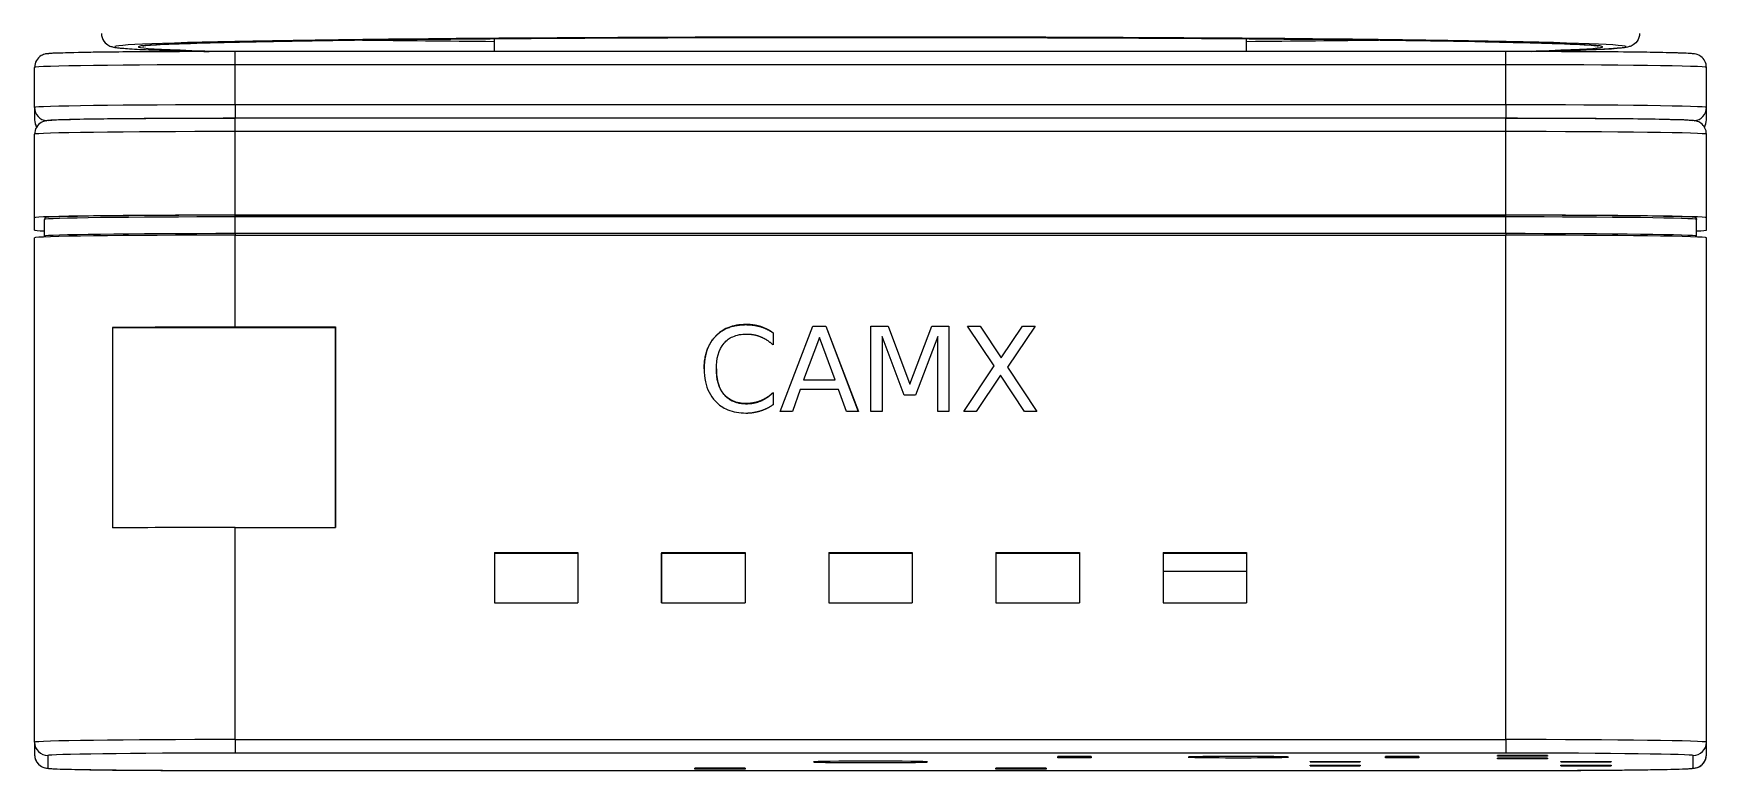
# Model space of a CAD drawing. Header units: millimetres. Extents: x -63 to 63, y -64 to 64.
# Drawn here: x -50.1 to 50.1, y -63.9 to -19.8 of the extents above; entities that cross this region are included whole.
import ezdxf

# ---------------------------------------------------------------- set-up
doc = ezdxf.new("R2010")
doc.units = ezdxf.units.MM
doc.layers.add('visible', color=7, linetype='Continuous')

msp = doc.modelspace()

# ---------------------------------------------------------------- linework, layer by layer
at = {"layer": 'visible'}
for p, q in [((38, -20.89), (-38, -20.89)), ((38, -20.89), (-38, -20.89)), ((-22.5, -20.89), (-22.5, -20.13)), ((22.5, -20.89), (22.5, -20.13)), ((-50, -24.24), (-50, -21.84)), ((-38, -24.08), (-38, -21.68)), ((38, -21.68), (-38, -21.68)), ((38, -24.08), (38, -21.68)), ((50, -24.24), (50, -21.84)), ((-50, -24.24), (-50, -24.99)), ((38, -24.08), (-38, -24.08)), ((38, -24.89), (-38, -24.89)), ((38, -24.89), (-38, -24.89)), ((50, -24.99), (50, -24.24)), ((-50, -30.84), (-50, -25.84)), ((38, -25.68), (-38, -25.68)), ((-38, -30.68), (-38, -25.68)), ((38, -30.68), (38, -25.68)), ((50, -30.84), (50, -25.84)), ((-50, -31.58), (-50, -30.84)), ((-49.4, -31.94), (-49.4, -30.94)), ((-38, -30.68), (38, -30.68)), ((38, -30.69), (-38, -30.69)), ((-38, -31.79), (-38, -30.79)), ((38, -30.79), (-38, -30.79)), ((38, -31.79), (38, -30.79)), ((49.4, -31.94), (49.4, -30.94)), ((50, -31.58), (50, -30.84)), ((-50, -62.23), (-50, -32.04)), ((-49.4, -31.94), (-49.4, -31.99)), ((38, -31.79), (-38, -31.79)), ((-38, -31.88), (38, -31.88)), ((-38, -37.38), (-38, -31.88)), ((38, -62.08), (38, -31.88)), ((49.4, -31.99), (49.4, -31.94)), ((50, -62.23), (50, -32.04)), ((-45.33, -49.41), (-45.33, -37.41)), ((-45.33, -37.41), (-32, -37.41)), ((-38, -37.38), (-32, -37.38)), ((-32, -37.38), (-32, -49.38)), ((-32, -49.38), (-32, -37.41)), ((-9.28, -37.95), (-9.28, -37.94)), ((-7.46, -37.24), (-7.46, -37.23)), ((-6.59, -37.36), (-6.59, -37.35)), ((-5.83, -37.72), (-5.83, -38.45)), ((-5.83, -37.73), (-5.83, -38.45)), ((-5.4, -42.43), (-3.45, -37.33)), ((-5.4, -42.43), (-3.45, -37.33)), ((-3.06, -38.01), (-4, -40.54)), ((-3.45, -37.33), (-2.67, -37.33)), ((-3.45, -37.33), (-3.45, -37.33)), ((-3.45, -37.33), (-2.67, -37.33)), ((-2.12, -40.54), (-3.06, -38.01)), ((-2.67, -37.33), (-0.72, -42.43)), ((-2.67, -37.33), (-2.67, -37.33)), ((-2.67, -37.33), (-0.73, -42.43)), ((0.02, -42.43), (0.02, -37.33)), ((0.02, -37.33), (1.05, -37.33)), ((0.02, -42.43), (0.02, -37.33)), ((0.02, -37.33), (1.05, -37.33)), ((0.69, -37.95), (0.69, -42.43)), ((2.01, -41.45), (0.69, -37.95)), ((0.69, -37.96), (0.69, -42.43)), ((1.05, -37.33), (2.35, -40.8)), ((1.05, -37.33), (1.05, -37.33)), ((1.05, -37.33), (2.35, -40.81)), ((2.35, -40.8), (3.66, -37.33)), ((2.35, -40.81), (3.66, -37.33)), ((4.02, -37.95), (2.7, -41.45)), ((3.66, -37.33), (4.69, -37.33)), ((3.66, -37.33), (3.66, -37.33)), ((3.66, -37.33), (4.69, -37.33)), ((4.02, -42.43), (4.02, -37.95)), ((4.02, -42.43), (4.02, -37.96)), ((4.69, -37.33), (4.69, -42.43)), ((4.69, -37.33), (4.69, -42.43)), ((7.4, -39.7), (5.81, -37.33)), ((5.81, -37.33), (6.56, -37.33)), ((5.82, -37.33), (6.56, -37.33)), ((6.56, -37.33), (7.82, -39.22)), ((6.56, -37.33), (6.56, -37.33)), ((6.56, -37.33), (7.82, -39.23)), ((7.82, -39.22), (9.1, -37.33)), ((7.82, -39.23), (9.1, -37.33)), ((9.84, -37.33), (8.2, -39.78)), ((9.1, -37.33), (9.84, -37.33)), ((9.1, -37.33), (9.1, -37.33)), ((9.1, -37.33), (9.84, -37.33)), ((-9.22, -39.89), (-9.22, -39.88)), ((5.58, -42.43), (7.4, -39.7)), ((5.59, -42.43), (7.4, -39.71)), ((7.4, -39.71), (7.4, -39.7)), ((7.82, -39.23), (7.82, -39.22)), ((8.2, -39.78), (9.95, -42.43)), ((8.2, -39.78), (8.2, -39.78)), ((8.2, -39.78), (9.94, -42.43)), ((-4, -40.55), (-4, -40.54)), ((-4, -40.54), (-2.12, -40.54)), ((-4, -40.55), (-2.12, -40.55)), ((-2.12, -40.55), (-2.12, -40.54)), ((2.35, -40.81), (2.35, -40.8)), ((7.77, -40.26), (6.33, -42.43)), ((9.21, -42.43), (7.77, -40.26)), ((-8.76, -41.43), (-8.76, -41.42)), ((-7.42, -41.97), (-7.42, -41.96)), ((-6.58, -41.81), (-6.58, -41.8)), ((-5.83, -41.31), (-5.83, -42.03)), ((-5.83, -41.32), (-5.83, -42.03)), ((-4.21, -41.12), (-4.67, -42.43)), ((-1.91, -41.12), (-4.21, -41.12)), ((-1.44, -42.43), (-1.91, -41.12)), ((2.7, -41.45), (2.01, -41.45)), ((-4.67, -42.43), (-5.4, -42.43)), ((-0.72, -42.43), (-1.44, -42.43)), ((0.69, -42.43), (0.02, -42.43)), ((4.69, -42.43), (4.02, -42.43)), ((6.33, -42.43), (5.58, -42.43)), ((9.95, -42.43), (9.21, -42.43)), ((-38, -49.38), (-32, -49.38)), ((-38, -62.08), (-38, -49.38)), ((-22.5, -50.88), (-17.5, -50.88)), ((-22.5, -50.88), (-22.5, -53.88)), ((-22.5, -50.92), (-17.5, -50.92)), ((-17.5, -50.88), (-17.5, -53.88)), ((-12.5, -50.88), (-7.5, -50.88)), ((-12.5, -50.88), (-12.5, -53.88)), ((-12.5, -50.92), (-7.5, -50.92)), ((-12.5, -53.88), (-12.5, -50.92)), ((-7.5, -50.88), (-7.5, -53.88)), ((-2.5, -50.88), (2.5, -50.88)), ((-2.5, -50.88), (-2.5, -53.88)), ((-2.5, -50.92), (2.5, -50.92)), ((2.5, -50.88), (2.5, -53.88)), ((7.5, -50.88), (12.5, -50.88)), ((7.5, -50.88), (7.5, -53.88)), ((7.5, -50.92), (12.5, -50.92)), ((12.5, -50.88), (12.5, -53.88)), ((17.5, -50.88), (22.5, -50.88)), ((17.5, -50.88), (17.5, -53.88)), ((17.5, -50.92), (22.5, -50.92)), ((22.5, -50.88), (22.5, -53.88)), ((-22.5, -53.88), (-17.5, -53.88)), ((-12.5, -53.88), (-7.5, -53.88)), ((-2.5, -53.88), (2.5, -53.88)), ((7.5, -53.88), (12.5, -53.88)), ((17.5, -53.88), (22.5, -53.88)), ((38, -62.08), (-38, -62.08)), ((-50, -62.23), (-50, -62.98)), ((-49.2, -63.03), (-49.2, -63.78)), ((38, -62.89), (-38, -62.89)), ((40.5, -63.03), (37.5, -63.03)), ((37.5, -63.03), (37.5, -63.07)), ((37.5, -63.07), (37.5, -63.03)), ((40.5, -63.07), (37.5, -63.07)), ((40.5, -63.03), (40.5, -63.07)), ((40.5, -63.07), (40.5, -63.03)), ((49.2, -63.78), (49.2, -63.03)), ((50, -62.98), (50, -62.23)), ((-38, -63.93), (38, -63.93)), ((-38, -63.93), (38, -63.93)), ((-7.5, -63.79), (-10.5, -63.79)), ((-10.5, -63.79), (-10.5, -63.85)), ((-10.5, -63.85), (-10.5, -63.79)), ((-7.5, -63.85), (-10.5, -63.85)), ((-7.5, -63.79), (-7.5, -63.85)), ((-7.5, -63.85), (-7.5, -63.79)), ((10.5, -63.79), (7.5, -63.79)), ((7.5, -63.79), (7.5, -63.85)), ((7.5, -63.85), (7.5, -63.79)), ((10.5, -63.85), (7.5, -63.85)), ((10.5, -63.79), (10.5, -63.85)), ((10.5, -63.85), (10.5, -63.79)), ((13.2, -63.09), (11.2, -63.09)), ((11.2, -63.09), (11.2, -63.16)), ((11.2, -63.16), (11.2, -63.09)), ((13.2, -63.16), (11.2, -63.16)), ((13.2, -63.09), (13.2, -63.16)), ((13.2, -63.16), (13.2, -63.09)), ((26.3, -63.38), (26.3, -63.41)), ((26.3, -63.38), (29.3, -63.38)), ((26.3, -63.41), (26.3, -63.38)), ((26.3, -63.41), (29.3, -63.41)), ((26.3, -63.61), (26.3, -63.65)), ((26.3, -63.61), (29.3, -63.61)), ((26.3, -63.65), (26.3, -63.61)), ((26.3, -63.65), (29.3, -63.65)), ((29.3, -63.38), (29.3, -63.41)), ((29.3, -63.41), (29.3, -63.38)), ((29.3, -63.61), (29.3, -63.65)), ((29.3, -63.65), (29.3, -63.61)), ((32.8, -63.09), (30.8, -63.09)), ((30.8, -63.09), (30.8, -63.16)), ((30.8, -63.16), (30.8, -63.09)), ((32.8, -63.16), (30.8, -63.16)), ((32.8, -63.09), (32.8, -63.16)), ((32.8, -63.16), (32.8, -63.09)), ((40.5, -63.18), (37.5, -63.18)), ((37.5, -63.18), (37.5, -63.22)), ((37.5, -63.22), (37.5, -63.18)), ((40.5, -63.22), (37.5, -63.22)), ((40.5, -63.18), (40.5, -63.22)), ((40.5, -63.22), (40.5, -63.18)), ((41.3, -63.38), (41.3, -63.41)), ((41.3, -63.38), (44.3, -63.38)), ((41.3, -63.41), (41.3, -63.38)), ((41.3, -63.41), (44.3, -63.41)), ((41.3, -63.61), (41.3, -63.65)), ((41.3, -63.61), (44.3, -63.61)), ((41.3, -63.65), (41.3, -63.61)), ((41.3, -63.65), (44.3, -63.65)), ((44.3, -63.38), (44.3, -63.41)), ((44.3, -63.41), (44.3, -63.38)), ((44.3, -63.61), (44.3, -63.65)), ((44.3, -63.65), (44.3, -63.61))]:
    msp.add_line(p, q, dxfattribs=at)
for centre, major_axis, ratio, start_param, end_param in [((0, -20.61), (45.2, 0), 0.012912, -6.787936, -2.636842), ((0, -20.61), (43.8, 0), 0.012912, -6.8028, -2.621978), ((-38, -21.04), (-11.2, 0), 0.012912, 4.712389, 6.283185), ((0, -19.81), (43, 0), 0.012912, -2.35567, -2.121463), ((0, -19.81), (43, 0), 0.012912, -1.020129, -0.785929), ((38, -21.04), (-11.2, 0), 0.012912, 3.141593, 4.712389), ((-38, -21.84), (-12, 0), 0.012912, 4.712389, 6.283185), ((38, -21.84), (-12, 0), 0.012912, 3.141593, 4.712389), ((-38, -24.24), (-12, 0), 0.012912, 4.712389, 6.283185), ((-49.2, -24.24), (0.8, 0), 0.999917, 3.141593, 4.616065), ((-49.2, -24.99), (0.8, 0), 0.999917, 3.141593, 3.701976), ((-38, -25.04), (-11.2, 0), 0.012912, 4.712389, 6.283185), ((-38, -25.04), (-11.2, 0), 0.012912, 4.712389, 6.283185), ((38, -24.24), (-12, 0), 0.012912, 3.141593, 4.712389), ((38, -25.04), (-11.2, 0), 0.012912, 3.141593, 4.712389), ((49.2, -24.24), (-0.8, 0), 0.999917, -4.616175, -3.141593), ((49.2, -24.99), (-0.8, 0), 0.999917, -3.702018, -3.141593), ((-38, -25.84), (-12, 0), 0.012912, 4.712389, 6.283185), ((38, -25.84), (-12, 0), 0.012912, 3.141593, 4.712389), ((-38, -30.84), (12, 0), 0.012912, -4.712389, -3.141593), ((-38, -30.94), (-11.4, 0), 0.012912, 4.712389, 6.283185), ((-48.9, -30.94), (-0.5, 0), 0.999917, -0.201358, 0), ((-48.9, -30.94), (-0.5, 0), 0.999917, -0.201358, 0), ((-38, -30.84), (11.39, 0), 0.012912, -4.712389, -3.144228), ((-38, -30.84), (11.39, 0), 0.012912, -3.144228, -3.141593), ((38, -30.84), (12, 0), 0.012912, -6.283185, -4.712389), ((38, -30.84), (11.39, 0), 0.012912, -6.280549, -4.712389), ((38, -30.94), (-11.4, 0), 0.012912, 3.141593, 4.712389), ((38, -30.84), (11.39, 0), 0.012912, -6.283185, -6.280549), ((48.9, -30.94), (0.5, 0), 0.999917, 0, 0.201358), ((-38, -31.58), (12, 0), 0.012912, -3.141593, -2.824032), ((-38, -32.04), (12, 0), 0.012912, -4.712389, -3.141593), ((-38, -31.94), (-11.4, 0), 0.012912, 4.712389, 6.283185), ((-48.9, -31.94), (0.5, 0), 0.999917, 3.141593, 3.244798), ((-48.9, -31.94), (0.5, 0), 0.999917, 3.141593, 3.244798), ((38, -31.94), (-11.4, 0), 0.012912, 3.141593, 4.712389), ((38, -32.04), (12, 0), 0.012912, -6.283185, -4.712389), ((38, -31.58), (12, 0), 0.012912, -0.31756, 0), ((48.9, -31.94), (-0.5, 0), 0.999917, -3.244798, -3.141593), ((-38, -37.54), (12, 0), 0.012912, -4.712389, -4.055125), ((-38, -49.53), (12, 0), 0.012912, -4.712389, -4.055125), ((22, -52.12), (-8.8, 0), 0.012912, 4.65554, 5.24916), ((-38, -62.23), (-12, 0), 0.012912, 4.712389, 6.283185), ((38, -62.23), (-12, 0), 0.012912, 3.141593, 4.712389), ((-49.2, -62.23), (0.8, 0), 0.999917, 3.141593, 4.712389), ((-49.2, -62.98), (0.8, 0), 0.999917, 3.141593, 4.712389), ((-38, -63.03), (-11.2, 0), 0.012912, 4.712389, 6.283185), ((22, -63.12), (3, 0), 0.012912, -6.283185, -3.141593), ((38, -63.03), (-11.2, 0), 0.012912, 3.141593, 4.712389), ((49.2, -62.23), (-0.8, 0), 0.999917, -4.712389, -3.141593), ((49.2, -62.98), (-0.8, 0), 0.999917, -4.712389, -3.141593), ((-38, -63.78), (-11.2, 0), 0.012912, 0, 1.570796), ((0, -63.41), (3.4, 0), 0.012912, -6.283185, -3.141593), ((0, -63.41), (3.4, 0), 0.012912, -3.141593, 0), ((22, -63.12), (3, 0), 0.012912, -3.141593, 0), ((38, -63.78), (-11.2, 0), 0.012912, 1.570796, 3.141593)]:
    msp.add_ellipse(centre, major_axis=major_axis, ratio=ratio, start_param=start_param, end_param=end_param, dxfattribs=at)
for points, knots in [([(-46, -19.81), (-46, -19.98), (-45.95, -20.14), (-45.86, -20.27), (-45.76, -20.41), (-45.64, -20.49), (-45.56, -20.53), (-45.46, -20.58), (-45.4, -20.6), (-45.35, -20.61), (-45.24, -20.64), (-45.16, -20.65), (-45.05, -20.67), (-44.94, -20.68), (-44.82, -20.69), (-44.67, -20.7), (-44.38, -20.73), (-44.01, -20.75), (-43.54, -20.77), (-42.59, -20.81), (-41.26, -20.85), (-39.57, -20.89)], [0, 0, 0, 0, 0.1404819, 0.1404819, 0.1404819, 0.4214456, 0.4214456, 0.4214456, 0.5619275, 0.5619275, 0.5619275, 0.597048, 0.597048, 0.597048, 0.6321685, 0.6321685, 0.6321685, 0.7024094, 0.7024094, 0.7024094, 0.7624424, 0.7624424, 0.7624424, 0.7624424]), ([(46, -19.81), (46, -19.98), (45.95, -20.14), (45.86, -20.27), (45.76, -20.41), (45.64, -20.49), (45.56, -20.53), (45.46, -20.58), (45.4, -20.6), (45.35, -20.61), (45.24, -20.64), (45.16, -20.65), (45.05, -20.67), (44.94, -20.68), (44.82, -20.69), (44.67, -20.7), (44.38, -20.73), (44.01, -20.75), (43.54, -20.77), (42.59, -20.81), (41.26, -20.85), (39.57, -20.89)], [0, 0, 0, 0, 0.1404819, 0.1404819, 0.1404819, 0.4214456, 0.4214456, 0.4214456, 0.5619275, 0.5619275, 0.5619275, 0.597048, 0.597048, 0.597048, 0.6321685, 0.6321685, 0.6321685, 0.7024094, 0.7024094, 0.7024094, 0.7624424, 0.7624424, 0.7624424, 0.7624424]), ([(-38, -20.89), (-39.9, -20.89), (-41.79, -20.9), (-43.45, -20.91), (-44.86, -20.92), (-46.1, -20.93), (-47.06, -20.95), (-47.91, -20.97), (-48.53, -20.98), (-48.9, -21), (-48.99, -21.01), (-49.07, -21.01), (-49.14, -21.02), (-49.21, -21.02), (-49.25, -21.03), (-49.34, -21.04), (-49.37, -21.05), (-49.41, -21.06), (-49.46, -21.08), (-49.5, -21.09), (-49.55, -21.11), (-49.6, -21.14), (-49.71, -21.21), (-49.82, -21.31), (-49.89, -21.43), (-49.96, -21.56), (-50, -21.69), (-50, -21.84)], [0, 0, 0, 0, 0.15128, 0.15128, 0.15128, 0.280054, 0.280054, 0.280054, 0.394881, 0.394881, 0.394881, 0.470521, 0.470521, 0.470521, 0.546161, 0.546161, 0.546161, 0.697441, 0.697441, 0.697441, 0.84872, 0.84872, 0.84872, 0.92436, 0.92436, 0.92436, 1, 1, 1, 1]), ([(-43.55, -20.56), (-43.55, -20.56), (-43.41, -20.54), (-43.23, -20.52), (-43.04, -20.51), (-42.79, -20.49), (-42.48, -20.47), (-41.85, -20.44), (-40.98, -20.41), (-39.89, -20.38), (-37.84, -20.32), (-34.99, -20.27), (-31.52, -20.22), (-28.05, -20.17), (-23.95, -20.13), (-19.47, -20.1), (-13.19, -20.06), (-6.16, -20.04), (0.86, -20.05), (9.61, -20.05), (18.28, -20.08), (25.4, -20.15), (30.19, -20.19), (34.29, -20.25), (37.35, -20.32), (38.88, -20.35), (40.16, -20.38), (41.15, -20.42), (42.15, -20.45), (42.87, -20.49), (43.27, -20.53), (43.43, -20.54), (43.55, -20.56), (43.55, -20.56)], [0, 0, 0, 0, 0.043474, 0.043474, 0.043474, 0.086948, 0.086948, 0.086948, 0.173896, 0.173896, 0.173896, 0.260844, 0.260844, 0.260844, 0.347791, 0.347791, 0.347791, 0.469647, 0.469647, 0.469647, 0.621662, 0.621662, 0.621662, 0.723883, 0.723883, 0.723883, 0.774994, 0.774994, 0.774994, 0.826104, 0.826104, 0.826104, 1, 1, 1, 1]), ([(-38, -21.68), (-38, -21.47), (-38, -21.27), (-38, -21.12), (-38, -21.1), (-38, -21.08), (-38, -21.06), (-38, -21.05), (-38, -21.03), (-38, -21.01), (-38, -21), (-38, -20.98), (-38, -20.97), (-38, -20.96), (-38, -20.95), (-38, -20.94), (-38, -20.93), (-38, -20.92), (-38, -20.91), (-38, -20.91), (-38, -20.9), (-38, -20.9), (-38, -20.9), (-38, -20.89), (-38, -20.89)], [0, 0, 0, 0, 0.778942, 0.778942, 0.778942, 0.89022, 0.89022, 0.89022, 1.001497, 1.001497, 1.001497, 1.112774, 1.112774, 1.112774, 1.224052, 1.224052, 1.224052, 1.335329, 1.335329, 1.335329, 1.446607, 1.446607, 1.446607, 1.557884, 1.557884, 1.557884, 1.557884]), ([(38, -21.68), (38, -21.47), (38, -21.27), (38, -21.12), (38, -21.1), (38, -21.08), (38, -21.06), (38, -21.05), (38, -21.03), (38, -21.01), (38, -21), (38, -20.98), (38, -20.97), (38, -20.96), (38, -20.95), (38, -20.94), (38, -20.93), (38, -20.92), (38, -20.91), (38, -20.91), (38, -20.9), (38, -20.9), (38, -20.9), (38, -20.89), (38, -20.89)], [0, 0, 0, 0, 0.778942, 0.778942, 0.778942, 0.89022, 0.89022, 0.89022, 1.001497, 1.001497, 1.001497, 1.112774, 1.112774, 1.112774, 1.224052, 1.224052, 1.224052, 1.335329, 1.335329, 1.335329, 1.446607, 1.446607, 1.446607, 1.557884, 1.557884, 1.557884, 1.557884]), ([(50, -21.84), (50, -21.58), (49.87, -21.33), (49.67, -21.19), (49.63, -21.16), (49.59, -21.13), (49.54, -21.11), (49.48, -21.08), (49.43, -21.06), (49.38, -21.05), (49.31, -21.04), (49.27, -21.03), (49.23, -21.03), (49.2, -21.02), (49.15, -21.02), (49.11, -21.02), (49, -21.01), (48.85, -21), (48.66, -20.99), (48.43, -20.98), (48.14, -20.97), (47.8, -20.97), (46.78, -20.94), (45.24, -20.92), (43.41, -20.91), (41.76, -20.9), (39.88, -20.89), (38, -20.89)], [0, 0, 0, 0, 0.086041, 0.086041, 0.086041, 0.172083, 0.172083, 0.172083, 0.258124, 0.258124, 0.258124, 0.301145, 0.301145, 0.301145, 0.344165, 0.344165, 0.344165, 0.430207, 0.430207, 0.430207, 0.516248, 0.516248, 0.516248, 0.770504, 0.770504, 0.770504, 1, 1, 1, 1]), ([(-38, -24.89), (-39.9, -24.89), (-41.79, -24.9), (-43.45, -24.91), (-44.86, -24.92), (-46.1, -24.93), (-47.06, -24.95), (-47.91, -24.97), (-48.53, -24.98), (-48.9, -25), (-48.99, -25.01), (-49.07, -25.01), (-49.14, -25.02), (-49.21, -25.02), (-49.25, -25.03), (-49.34, -25.04), (-49.37, -25.05), (-49.41, -25.06), (-49.46, -25.08), (-49.5, -25.09), (-49.55, -25.11), (-49.6, -25.14), (-49.71, -25.21), (-49.82, -25.31), (-49.89, -25.43), (-49.96, -25.56), (-50, -25.69), (-50, -25.84)], [0, 0, 0, 0, 0.15128, 0.15128, 0.15128, 0.280054, 0.280054, 0.280054, 0.394881, 0.394881, 0.394881, 0.470521, 0.470521, 0.470521, 0.546161, 0.546161, 0.546161, 0.697441, 0.697441, 0.697441, 0.84872, 0.84872, 0.84872, 0.92436, 0.92436, 0.92436, 1, 1, 1, 1]), ([(-38, -24.08), (-38, -24.29), (-38, -24.5), (-38, -24.65), (-38, -24.67), (-38, -24.69), (-38, -24.71), (-38, -24.73), (-38, -24.74), (-38, -24.76), (-38, -24.78), (-38, -24.79), (-38, -24.81), (-38, -24.82), (-38, -24.83), (-38, -24.84), (-38, -24.85), (-38, -24.86), (-38, -24.87), (-38, -24.87), (-38, -24.88), (-38, -24.88), (-38, -24.89), (-38, -24.89), (-38, -24.89)], [0, 0, 0, 0, 0.782724, 0.782724, 0.782724, 0.894542, 0.894542, 0.894542, 1.006359, 1.006359, 1.006359, 1.118177, 1.118177, 1.118177, 1.229995, 1.229995, 1.229995, 1.341812, 1.341812, 1.341812, 1.45363, 1.45363, 1.45363, 1.565448, 1.565448, 1.565448, 1.565448]), ([(-38, -25.68), (-38, -25.47), (-38, -25.27), (-38, -25.12), (-38, -25.1), (-38, -25.08), (-38, -25.06), (-38, -25.05), (-38, -25.03), (-38, -25.01), (-38, -25), (-38, -24.98), (-38, -24.97), (-38, -24.96), (-38, -24.95), (-38, -24.94), (-38, -24.93), (-38, -24.92), (-38, -24.91), (-38, -24.91), (-38, -24.9), (-38, -24.9), (-38, -24.89), (-38, -24.89), (-38, -24.89)], [0, 0, 0, 0, 0.778942, 0.778942, 0.778942, 0.89022, 0.89022, 0.89022, 1.001497, 1.001497, 1.001497, 1.112774, 1.112774, 1.112774, 1.224052, 1.224052, 1.224052, 1.335329, 1.335329, 1.335329, 1.446607, 1.446607, 1.446607, 1.557884, 1.557884, 1.557884, 1.557884]), ([(38, -24.08), (38, -24.29), (38, -24.5), (38, -24.65), (38, -24.69), (38, -24.73), (38, -24.76), (38, -24.78), (38, -24.79), (38, -24.81), (38, -24.82), (38, -24.83), (38, -24.84), (38, -24.85), (38, -24.86), (38, -24.87), (38, -24.87), (38, -24.88), (38, -24.88), (38, -24.89), (38, -24.89), (38, -24.89)], [0, 0, 0, 0, 0.782724, 0.782724, 0.782724, 1.006359, 1.006359, 1.006359, 1.118177, 1.118177, 1.118177, 1.229995, 1.229995, 1.229995, 1.341812, 1.341812, 1.341812, 1.45363, 1.45363, 1.45363, 1.565448, 1.565448, 1.565448, 1.565448]), ([(38, -25.68), (38, -25.47), (38, -25.27), (38, -25.12), (38, -25.1), (38, -25.08), (38, -25.06), (38, -25.05), (38, -25.03), (38, -25.01), (38, -25), (38, -24.98), (38, -24.97), (38, -24.96), (38, -24.95), (38, -24.94), (38, -24.93), (38, -24.92), (38, -24.91), (38, -24.91), (38, -24.9), (38, -24.9), (38, -24.89), (38, -24.89), (38, -24.89)], [0, 0, 0, 0, 0.778942, 0.778942, 0.778942, 0.89022, 0.89022, 0.89022, 1.001497, 1.001497, 1.001497, 1.112774, 1.112774, 1.112774, 1.224052, 1.224052, 1.224052, 1.335329, 1.335329, 1.335329, 1.446607, 1.446607, 1.446607, 1.557884, 1.557884, 1.557884, 1.557884]), ([(50, -25.84), (50, -25.58), (49.87, -25.33), (49.67, -25.19), (49.63, -25.16), (49.59, -25.13), (49.54, -25.11), (49.48, -25.08), (49.43, -25.06), (49.38, -25.05), (49.31, -25.04), (49.27, -25.03), (49.23, -25.03), (49.2, -25.02), (49.15, -25.02), (49.11, -25.02), (49, -25.01), (48.85, -25), (48.66, -24.99), (48.43, -24.98), (48.14, -24.97), (47.8, -24.97), (46.78, -24.94), (45.24, -24.92), (43.41, -24.91), (41.76, -24.9), (39.88, -24.89), (38, -24.89)], [0, 0, 0, 0, 0.086041, 0.086041, 0.086041, 0.172083, 0.172083, 0.172083, 0.258124, 0.258124, 0.258124, 0.301145, 0.301145, 0.301145, 0.344165, 0.344165, 0.344165, 0.430207, 0.430207, 0.430207, 0.516248, 0.516248, 0.516248, 0.770504, 0.770504, 0.770504, 1, 1, 1, 1]), ([(-9.28, -37.94), (-9.58, -38.26), (-9.78, -38.66), (-9.87, -39.1), (-9.92, -39.35), (-9.95, -39.61), (-9.95, -39.88)], [0, 0, 0, 0, 0.629856, 0.629856, 0.629856, 1, 1, 1, 1]), ([(-7.46, -37.23), (-7.83, -37.23), (-8.2, -37.29), (-8.54, -37.43), (-8.82, -37.54), (-9.07, -37.72), (-9.28, -37.94)], [0, 0, 0, 0, 0.541695, 0.541695, 0.541695, 1, 1, 1, 1]), ([(-8.76, -38.34), (-8.61, -38.17), (-8.44, -38.04), (-8.24, -37.96), (-7.99, -37.85), (-7.71, -37.8), (-7.42, -37.8)], [0, 0, 0, 0, 0.440817, 0.440817, 0.440817, 1, 1, 1, 1]), ([(-9.95, -39.88), (-9.95, -40.15), (-9.93, -40.41), (-9.87, -40.66), (-9.78, -41.09), (-9.58, -41.5), (-9.28, -41.82)], [0, 0, 0, 0, 0.367819, 0.367819, 0.367819, 1, 1, 1, 1]), ([(-9.28, -41.82), (-9.07, -42.04), (-8.82, -42.22), (-8.54, -42.33), (-8.2, -42.47), (-7.83, -42.53), (-7.46, -42.53)], [0, 0, 0, 0, 0.458305, 0.458305, 0.458305, 1, 1, 1, 1]), ([(-7.42, -41.96), (-7.71, -41.96), (-7.99, -41.91), (-8.24, -41.8), (-8.44, -41.71), (-8.61, -41.59), (-8.76, -41.42)], [0, 0, 0, 0, 0.560155, 0.560155, 0.560155, 1, 1, 1, 1]), ([(-38, -62.08), (-38, -62.29), (-38, -62.5), (-38, -62.65), (-38, -62.67), (-38, -62.69), (-38, -62.71), (-38, -62.73), (-38, -62.74), (-38, -62.76), (-38, -62.78), (-38, -62.79), (-38, -62.8), (-38, -62.82), (-38, -62.83), (-38, -62.84), (-38, -62.85), (-38, -62.86), (-38, -62.87), (-38, -62.87), (-38, -62.88), (-38, -62.88), (-38, -62.88), (-38, -62.89), (-38, -62.89)], [0, 0, 0, 0, 0.785398, 0.785398, 0.785398, 0.897598, 0.897598, 0.897598, 1.009798, 1.009798, 1.009798, 1.121997, 1.121997, 1.121997, 1.234197, 1.234197, 1.234197, 1.346397, 1.346397, 1.346397, 1.458597, 1.458597, 1.458597, 1.570796, 1.570796, 1.570796, 1.570796]), ([(38, -62.08), (38, -62.29), (38, -62.5), (38, -62.65), (38, -62.67), (38, -62.69), (38, -62.71), (38, -62.73), (38, -62.74), (38, -62.76), (38, -62.78), (38, -62.79), (38, -62.8), (38, -62.82), (38, -62.83), (38, -62.84), (38, -62.85), (38, -62.86), (38, -62.87), (38, -62.87), (38, -62.88), (38, -62.88), (38, -62.88), (38, -62.89), (38, -62.89)], [0, 0, 0, 0, 0.785398, 0.785398, 0.785398, 0.897598, 0.897598, 0.897598, 1.009798, 1.009798, 1.009798, 1.121997, 1.121997, 1.121997, 1.234197, 1.234197, 1.234197, 1.346397, 1.346397, 1.346397, 1.458597, 1.458597, 1.458597, 1.570796, 1.570796, 1.570796, 1.570796]), ([(-50, -62.98), (-50, -63.23), (-49.87, -63.48), (-49.67, -63.63), (-49.63, -63.66), (-49.59, -63.69), (-49.54, -63.71), (-49.48, -63.74), (-49.43, -63.75), (-49.38, -63.76), (-49.31, -63.78), (-49.27, -63.79), (-49.23, -63.79), (-49.2, -63.8), (-49.15, -63.8), (-49.11, -63.8), (-49, -63.81), (-48.85, -63.82), (-48.66, -63.83), (-48.43, -63.84), (-48.14, -63.84), (-47.8, -63.85), (-46.78, -63.88), (-45.24, -63.9), (-43.41, -63.91), (-41.76, -63.92), (-39.88, -63.93), (-38, -63.93)], [0, 0, 0, 0, 0.086041, 0.086041, 0.086041, 0.172083, 0.172083, 0.172083, 0.258124, 0.258124, 0.258124, 0.301145, 0.301145, 0.301145, 0.344165, 0.344165, 0.344165, 0.430207, 0.430207, 0.430207, 0.516248, 0.516248, 0.516248, 0.770504, 0.770504, 0.770504, 1, 1, 1, 1]), ([(38, -63.93), (39.9, -63.93), (41.79, -63.92), (43.45, -63.91), (44.86, -63.9), (46.1, -63.88), (47.06, -63.87), (47.91, -63.85), (48.53, -63.84), (48.9, -63.82), (48.99, -63.81), (49.07, -63.81), (49.14, -63.8), (49.21, -63.79), (49.25, -63.79), (49.34, -63.77), (49.37, -63.77), (49.41, -63.76), (49.46, -63.74), (49.5, -63.73), (49.55, -63.71), (49.6, -63.68), (49.71, -63.61), (49.82, -63.51), (49.89, -63.39), (49.96, -63.26), (50, -63.13), (50, -62.98)], [0, 0, 0, 0, 0.15128, 0.15128, 0.15128, 0.280054, 0.280054, 0.280054, 0.394881, 0.394881, 0.394881, 0.470521, 0.470521, 0.470521, 0.546161, 0.546161, 0.546161, 0.697441, 0.697441, 0.697441, 0.84872, 0.84872, 0.84872, 0.92436, 0.92436, 0.92436, 1, 1, 1, 1])]:
    msp.add_open_spline(points, degree=3, knots=knots, dxfattribs=at)
for points, degree in [([(-43.55, -20.56), (-43.55, -20.56)], 1), ([(-38, -20.89), (-38, -20.89)], 1), ([(38, -20.89), (38, -20.89)], 1), ([(43.55, -20.56), (43.55, -20.56)], 1), ([(-50, -24.99), (-50, -25.13), (-49.96, -25.28), (-49.88, -25.41)], 3), ([(-38, -24.89), (-38, -24.89)], 1), ([(38, -24.89), (38, -24.89)], 1), ([(49.88, -25.41), (49.96, -25.28), (50, -25.14), (50, -24.99)], 3), ([(-49.39, -30.84), (-49.4, -30.89), (-49.4, -30.94)], 2), ([(-38, -30.79), (-38, -30.69)], 1), ([(38, -30.79), (38, -30.69)], 1), ([(49.39, -30.84), (49.4, -30.89), (49.4, -30.94)], 2), ([(-38, -31.79), (-38, -31.88)], 1), ([(38, -31.79), (38, -31.88)], 1), ([(-9.95, -39.89), (-9.95, -38.66), (-9.28, -37.95)], 2), ([(-9.28, -37.95), (-8.62, -37.24), (-7.46, -37.24)], 2), ([(-6.59, -37.35), (-7.01, -37.23), (-7.46, -37.23)], 2), ([(-7.46, -37.24), (-7, -37.24), (-6.59, -37.36)], 2), ([(-7.42, -37.8), (-6.98, -37.8), (-6.58, -37.96)], 2), ([(-5.83, -37.72), (-6.19, -37.48), (-6.59, -37.35)], 2), ([(-6.59, -37.36), (-6.19, -37.48), (-5.83, -37.73)], 2), ([(-6.58, -37.96), (-6.17, -38.13), (-5.83, -38.45)], 2), ([(-9.22, -39.88), (-9.22, -39.31), (-9.11, -38.74), (-8.76, -38.34)], 3), ([(-8.76, -41.42), (-9.11, -41.03), (-9.22, -40.45), (-9.22, -39.88)], 3), ([(-9.22, -39.89), (-9.22, -40.9), (-8.76, -41.43)], 2), ([(-8.76, -41.43), (-8.29, -41.97), (-7.42, -41.97)], 2), ([(-6.58, -41.8), (-6.98, -41.96), (-7.42, -41.96)], 2), ([(-7.42, -41.97), (-6.97, -41.97), (-6.58, -41.81)], 2), ([(-6.6, -42.4), (-6.19, -42.28), (-5.83, -42.03)], 2), ([(-5.83, -41.31), (-6.17, -41.63), (-6.58, -41.8)], 2), ([(-6.58, -41.81), (-6.18, -41.65), (-5.83, -41.32)], 2), ([(-7.46, -42.53), (-7.01, -42.53), (-6.6, -42.4)], 2), ([(-38, -63.93), (-38, -63.93)], 1), ([(-38, -63.93), (-38, -63.93)], 1), ([(38, -63.93), (38, -63.93)], 1), ([(38, -63.93), (38, -63.93)], 1)]:
    msp.add_open_spline(points, degree=degree, dxfattribs=at)

doc.saveas('drawing.dxf')
